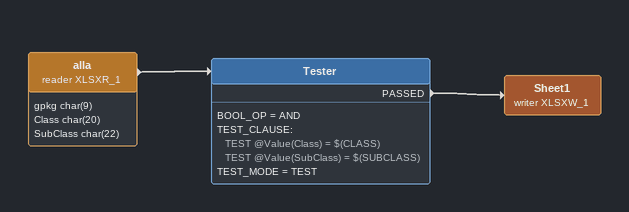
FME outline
alla (reader XLSXR_1)
    attributes: gpkg char(9), Class char(20), SubClass char(22)
    -> Tester
Tester
    BOOL_OP = AND
    TEST_CLAUSE:
      TEST @Value(Class) = $(CLASS)
      TEST @Value(SubClass) = $(SUBCLASS)
    TEST_MODE = TEST
    PASSED -> Sheet1 (writer XLSXW_1)
Sheet1 (writer XLSXW_1)
